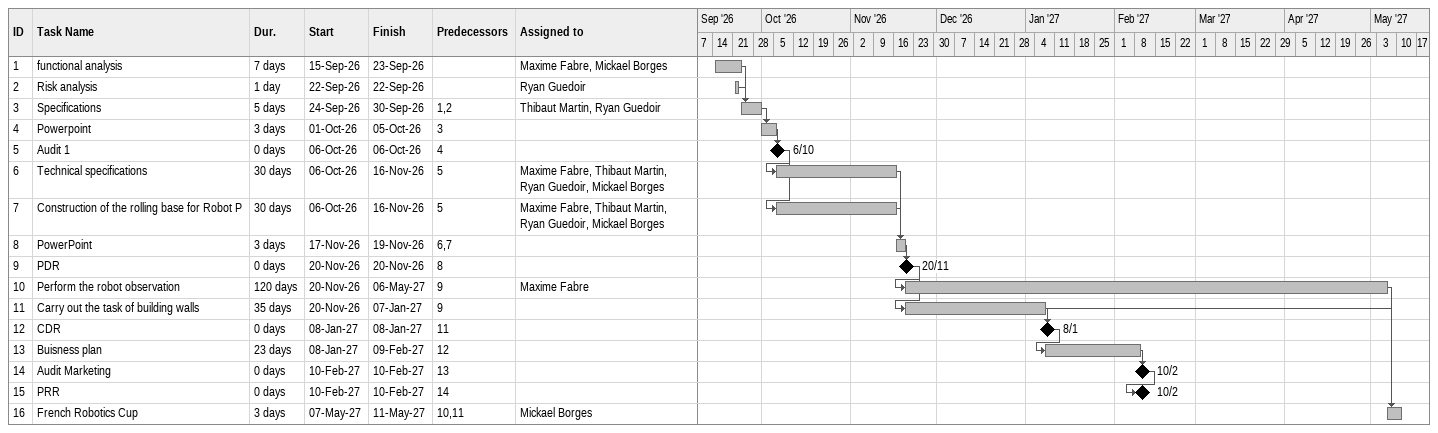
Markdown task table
| ID | Task | Duration | Start | Finish | Predecessors | Resources |
|---|---|---|---|---|---|---|
| 1 | functional analysis | 7d | 2026-09-15 | 2026-09-23 |  | Maxime Fabre, Mickael Borges |
| 2 | Risk analysis | 1d | 2026-09-22 | 2026-09-22 |  | Ryan Guedoir |
| 3 | Specifications | 5d | 2026-09-24 | 2026-09-30 | 1, 2 | Thibaut Martin, Ryan Guedoir |
| 4 | Powerpoint | 3d | 2026-10-01 | 2026-10-05 | 3 |  |
| 5 | Audit 1 | 0d | 2026-10-06 | 2026-10-06 | 4 |  |
| 6 | Technical specifications | 30d | 2026-10-06 | 2026-11-16 | 5 | Maxime Fabre, Thibaut Martin, Ryan Guedoir, Mickael Borges |
| 7 | Construction of the rolling base for Robot P | 30d | 2026-10-06 | 2026-11-16 | 5 | Maxime Fabre, Thibaut Martin, Ryan Guedoir, Mickael Borges |
| 8 | PowerPoint | 3d | 2026-11-17 | 2026-11-19 | 6, 7 |  |
| 9 | PDR | 0d | 2026-11-20 | 2026-11-20 | 8 |  |
| 10 | Perform the robot observation | 120d | 2026-11-20 | 2027-05-06 | 9 | Maxime Fabre |
| 11 | Carry out the task of building walls | 35d | 2026-11-20 | 2027-01-07 | 9 |  |
| 12 | CDR | 0d | 2027-01-08 | 2027-01-08 | 11 |  |
| 13 | Buisness plan | 23d | 2027-01-08 | 2027-02-09 | 12 |  |
| 14 | Audit Marketing | 0d | 2027-02-10 | 2027-02-10 | 13 |  |
| 15 | PRR | 0d | 2027-02-10 | 2027-02-10 | 14 |  |
| 16 | French Robotics Cup | 3d | 2027-05-07 | 2027-05-11 | 10, 11 | Mickael Borges |
